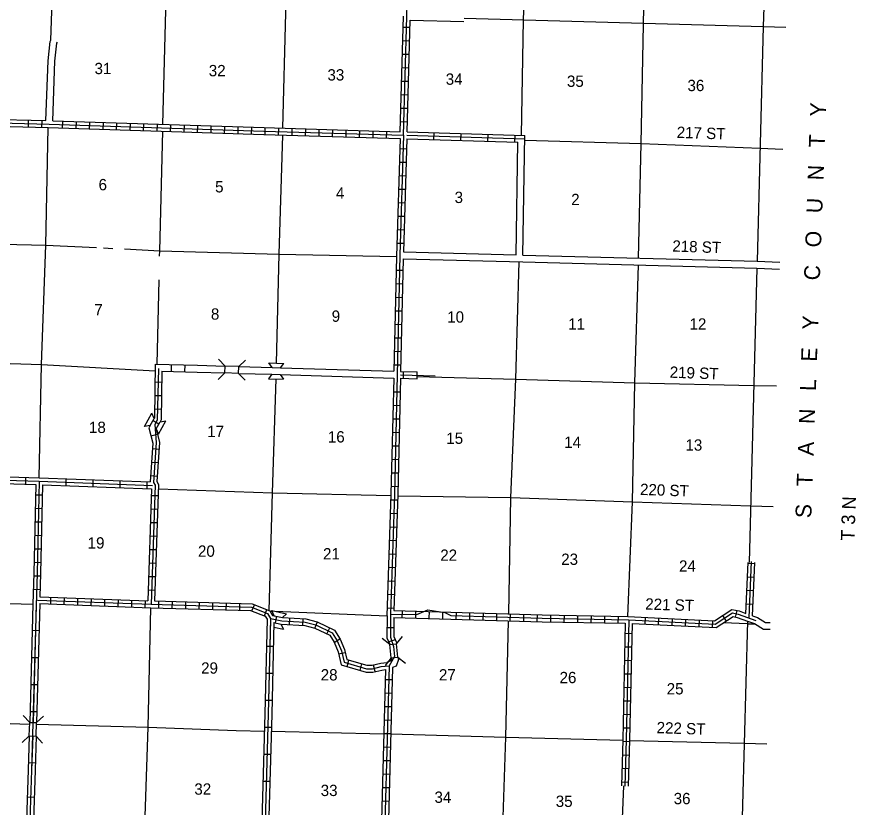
# Model space of a CAD drawing. Extents: x 559883 to 1188370, y 15807626 to 16338751.
# Drawn here: x 1040199 to 1078261, y 16055114 to 16090019 of the extents above; entities that cross this region are included whole.
import ezdxf

# ---------------------------------------------------------------- set-up
doc = ezdxf.new("R2010")
doc.units = 0
for name, color, linetype in [('L10', 7, 'Continuous'), ('L11', 7, 'Continuous'), ('L13', 7, 'Continuous'), ('L14', 7, 'Continuous'), ('L18', 7, 'Continuous'), ('L2', 7, 'Continuous'), ('L30', 7, 'Continuous'), ('L50', 7, 'Continuous'), ('L51', 7, 'Continuous'), ('L8', 7, 'Continuous'), ('L9', 7, 'Continuous')]:
    doc.layers.add(name, color=color, linetype=linetype)

msp = doc.modelspace()

# ---------------------------------------------------------------- linework, layer by layer
at = {"layer": 'L10'}
for p, q in [((1048161, 16074649), (1049387, 16074611)), ((1048151, 16074350), (1049378, 16074313)), ((1049974, 16074295), (1051452, 16074252)), ((1049983, 16074593), (1051461, 16074550)), ((1051826, 16074539), (1056838, 16074384)), ((1051817, 16074241), (1056831, 16074084))]:
    msp.add_line(p, q, dxfattribs=at)
at = {"layer": 'L11'}
for p, q in [((1057552, 16089896), (1059935, 16089825)), ((1062541, 16079517), (1062625, 16084801)), ((1062242, 16079525), (1062320, 16084510)), ((1057262, 16079657), (1062242, 16079525)), ((1057254, 16079357), (1062537, 16079217)), ((1062537, 16079217), (1072876, 16078946)), ((1062541, 16079517), (1072884, 16079246))]:
    msp.add_line(p, q, dxfattribs=at)
for points in [[(1041469, 16085456), (1041560, 16088096), (1041661, 16088945), (1041689, 16089012)], [(1041769, 16085447), (1041859, 16088073), (1041954, 16088868), (1041977, 16088922)]]:
    msp.add_lwpolyline(points, dxfattribs=at)
at = {"layer": 'L13'}
for p, q in [((1059941, 16089973), (1073159, 16089606)), ((1062476, 16084806), (1062571, 16089900)), ((1073016, 16084239), (1074016, 16084200)), ((1072738, 16073764), (1073738, 16073743)), ((1072597, 16068452), (1073596, 16068421)), ((1036097, 16064252), (1040892, 16064102)), ((1051364, 16063800), (1051461, 16063796)), ((1051574, 16063791), (1056536, 16063589)), ((1072450, 16063240), (1071399, 16063275)), ((1072450, 16063240), (1072789, 16063232)), ((1051421, 16058495), (1056396, 16058384)), ((1067250, 16058088), (1072318, 16057962)), ((1072318, 16057962), (1073318, 16057937))]:
    msp.add_line(p, q, dxfattribs=at)
for points in [[(1046633, 16085289), (1046759, 16090326), (1046857, 16095590), (1047004, 16100826), (1047142, 16106046), (1047362, 16111456), (1047573, 16117143)], [(1051939, 16085118), (1052067, 16090210), (1052164, 16095457), (1052344, 16100676)], [(1062571, 16089900), (1062750, 16095101), (1062880, 16100297)], [(1041689, 16089012), (1041912, 16095807)], [(1067651, 16079383), (1067769, 16084444), (1067964, 16094963)], [(1041166, 16069681), (1041268, 16074690), (1041458, 16079959), (1041563, 16085154)], [(1046489, 16079466), (1046494, 16079710), (1046626, 16084989)], [(1051654, 16074743), (1051767, 16079562), (1051931, 16084819)], [(1062622, 16084589), (1067769, 16084444), (1073016, 16084239)], [(1036339, 16080071), (1041458, 16079959), (1043706, 16079848)], [(1044005, 16079833), (1044430, 16079812)], [(1044937, 16079787), (1046494, 16079710), (1051767, 16079562), (1056956, 16079449)], [(1061915, 16063673), (1062011, 16068809), (1062225, 16074035), (1062370, 16079221)], [(1067177, 16063563), (1067383, 16068616), (1067489, 16073879), (1067644, 16079083)], [(1046385, 16074702), (1046466, 16078419)], [(1036206, 16074849), (1041268, 16074690), (1046292, 16074410)], [(1051333, 16063824), (1051470, 16069021), (1051636, 16074048)], [(1057865, 16074158), (1062225, 16074035), (1067489, 16073879), (1072738, 16073764)], [(1046436, 16069203), (1051470, 16069021), (1056709, 16068898)], [(1057009, 16068893), (1062011, 16068809), (1067383, 16068616), (1072597, 16068452)], [(1045813, 16053416), (1045986, 16058668), (1046101, 16063948)], [(1061615, 16052938), (1061780, 16058225), (1061908, 16063373)], [(1025201, 16059277), (1030268, 16059127), (1035616, 16058984), (1040743, 16058808)], [(1041042, 16058799), (1045986, 16058668), (1049871, 16058530), (1051121, 16058502)], [(1056696, 16058376), (1061780, 16058225), (1066950, 16058096)], [(1066864, 16052833), (1066991, 16056076)]]:
    msp.add_lwpolyline(points, dxfattribs=at)
at = {"layer": 'L18'}
for p, q in [((1049387, 16074611), (1049098, 16074919)), ((1049983, 16074593), (1050290, 16074882)), ((1051318, 16074754), (1051981, 16074733)), ((1051461, 16074550), (1051318, 16074754)), ((1051826, 16074539), (1051981, 16074733)), ((1049378, 16074313), (1049071, 16074024)), ((1049378, 16074313), (1049387, 16074611)), ((1049974, 16074295), (1049378, 16074313)), ((1049983, 16074593), (1049387, 16074611)), ((1049974, 16074295), (1049983, 16074593)), ((1049974, 16074295), (1050263, 16073988)), ((1051461, 16074550), (1051826, 16074539)), ((1051452, 16074252), (1051297, 16074058)), ((1051297, 16074058), (1051960, 16074038)), ((1051452, 16074252), (1051817, 16074241)), ((1051817, 16074241), (1051960, 16074038)), ((1045828, 16071953), (1046151, 16072532)), ((1046252, 16072305), (1046151, 16072532)), ((1046075, 16071986), (1045828, 16071953)), ((1046075, 16071986), (1046252, 16072305)), ((1046335, 16071841), (1046513, 16072159)), ((1046436, 16071614), (1046759, 16072193)), ((1046513, 16072159), (1046759, 16072193)), ((1046335, 16071841), (1046436, 16071614)), ((1051451, 16063817), (1052100, 16063680)), ((1051556, 16063592), (1051451, 16063817)), ((1051913, 16063516), (1052100, 16063680)), ((1051534, 16063292), (1051851, 16063225)), ((1051556, 16063592), (1051913, 16063516)), ((1051851, 16063225), (1051956, 16062999)), ((1051529, 16063089), (1051956, 16062999)), ((1056657, 16062320), (1056327, 16062584)), ((1056953, 16062354), (1057216, 16062683)), ((1056657, 16062320), (1056953, 16062354)), ((1056723, 16061728), (1056657, 16062320)), ((1057020, 16061761), (1056953, 16062354)), ((1056723, 16061728), (1056460, 16061398)), ((1056723, 16061728), (1057020, 16061761)), ((1057020, 16061761), (1057349, 16061498)), ((1040750, 16058885), (1040462, 16059192)), ((1041048, 16058875), (1041356, 16059164)), ((1040732, 16058288), (1040750, 16058885)), ((1040750, 16058885), (1041048, 16058875)), ((1041030, 16058279), (1041048, 16058875)), ((1040732, 16058288), (1040424, 16058000)), ((1040732, 16058288), (1041030, 16058279)), ((1041030, 16058279), (1041319, 16057972))]:
    msp.add_line(p, q, dxfattribs=at)
at = {"layer": 'L2'}
for p, q in [((1073434, 16099960), (1073159, 16089606)), ((1073159, 16089606), (1072884, 16079246)), ((1072876, 16078946), (1072530, 16065948))]:
    msp.add_line(p, q, dxfattribs=at)
msp.add_lwpolyline([(1072461, 16063353), (1072174, 16052524), (1082534, 16052286)], dxfattribs=at)
at = {"layer": 'L50'}
for p, q in [((1073160, 16089606), (1074160, 16089584)), ((1072895, 16079246), (1073883, 16079197)), ((1072876, 16078946), (1073875, 16078897))]:
    msp.add_line(p, q, dxfattribs=at)
for points in [[(1072461, 16063353), (1072767, 16063245), (1073168, 16063003), (1073461, 16062996)], [(1072683, 16063592), (1072902, 16063514), (1073255, 16063301), (1073469, 16063296)]]:
    msp.add_lwpolyline(points, dxfattribs=at)
at = {"layer": 'L8'}
for p, q in [((1057121, 16084965), (1057257, 16090064)), ((1057421, 16084957), (1057552, 16089896)), ((1057245, 16089586), (1057543, 16089578)), ((1057229, 16088990), (1057527, 16088982)), ((1057213, 16088393), (1057511, 16088385)), ((1057197, 16087797), (1057495, 16087789)), ((1057181, 16087201), (1057480, 16087193)), ((1057165, 16086604), (1057464, 16086596)), ((1057150, 16086008), (1057448, 16086000)), ((1040692, 16085176), (1040700, 16085474)), ((1041289, 16085161), (1041296, 16085459)), ((1042206, 16085134), (1042215, 16085432)), ((1042802, 16085114), (1042812, 16085412)), ((1043398, 16085095), (1043408, 16085393)), ((1043994, 16085076), (1044004, 16085374)), ((1044591, 16085056), (1044600, 16085354)), ((1045187, 16085037), (1045197, 16085335)), ((1045783, 16085017), (1045793, 16085315)), ((1057134, 16085411), (1057432, 16085403)), ((1039022, 16085217), (1041563, 16085154)), ((1046380, 16084998), (1046389, 16085296)), ((1046976, 16084978), (1046986, 16085276)), ((1047572, 16084959), (1047582, 16085257)), ((1048168, 16084939), (1048178, 16085238)), ((1048765, 16084920), (1048774, 16085218)), ((1049361, 16084901), (1049371, 16085199)), ((1049957, 16084881), (1049967, 16085179)), ((1050553, 16084862), (1050563, 16085160)), ((1051150, 16084842), (1051159, 16085141)), ((1051747, 16084825), (1051755, 16085123)), ((1052343, 16084807), (1052352, 16085105)), ((1052939, 16084790), (1052948, 16085088)), ((1053536, 16084772), (1053544, 16085070)), ((1054132, 16084754), (1054141, 16085053)), ((1054728, 16084737), (1054737, 16085035)), ((1055325, 16084719), (1055333, 16085017)), ((1055921, 16084702), (1055930, 16085000)), ((1056517, 16084684), (1056526, 16084982)), ((1057112, 16084666), (1056956, 16079449)), ((1057412, 16084657), (1057262, 16079657)), ((1057100, 16084219), (1057398, 16084210)), ((1057082, 16083623), (1057380, 16083614)), ((1057064, 16083026), (1057362, 16083018)), ((1057046, 16082430), (1057344, 16082421)), ((1057028, 16081834), (1057326, 16081825)), ((1057010, 16081237), (1057309, 16081228)), ((1056992, 16080641), (1057291, 16080632)), ((1056975, 16080045), (1057273, 16080036)), ((1056956, 16079449), (1056838, 16074384)), ((1057254, 16079357), (1057137, 16074376)), ((1056943, 16078851), (1057241, 16078844)), ((1056929, 16078255), (1057227, 16078248)), ((1056915, 16077658), (1057213, 16077651)), ((1056901, 16077062), (1057199, 16077055)), ((1056887, 16076465), (1057185, 16076458)), ((1056873, 16075869), (1057171, 16075862)), ((1056859, 16075272), (1057157, 16075265)), ((1046296, 16074705), (1048161, 16074649)), ((1047004, 16074683), (1046995, 16074385)), ((1047600, 16074665), (1047591, 16074366)), ((1056845, 16074676), (1057143, 16074669)), ((1046591, 16074396), (1048151, 16074350)), ((1057137, 16074376), (1057870, 16074356)), ((1057263, 16074073), (1057271, 16074371)), ((1057863, 16074057), (1057870, 16074355)), ((1046279, 16073917), (1046577, 16073909)), ((1057130, 16074076), (1057863, 16074056)), ((1046262, 16073321), (1046560, 16073312)), ((1056817, 16073483), (1057115, 16073476)), ((1056803, 16072886), (1057102, 16072879)), ((1046264, 16072724), (1046564, 16072715)), ((1046200, 16072209), (1046460, 16072064)), ((1056789, 16072290), (1057088, 16072283)), ((1046103, 16071540), (1046394, 16071614)), ((1056775, 16071694), (1057074, 16071687)), ((1046169, 16070971), (1046466, 16070951)), ((1056761, 16071097), (1057060, 16071090)), ((1056747, 16070501), (1057046, 16070494)), ((1046129, 16070375), (1046427, 16070356)), ((1040575, 16069400), (1040585, 16069698)), ((1046090, 16069780), (1046388, 16069760)), ((1056733, 16069904), (1057032, 16069897)), ((1041007, 16068937), (1041305, 16068931)), ((1046136, 16069199), (1045965, 16064253)), ((1056719, 16069308), (1057018, 16069301)), ((1046127, 16068908), (1046425, 16068898)), ((1056703, 16068713), (1057001, 16068703)), ((1040994, 16068341), (1041292, 16068334)), ((1046106, 16068312), (1046404, 16068301)), ((1056684, 16068116), (1056982, 16068107)), ((1040981, 16067745), (1041279, 16067738)), ((1046085, 16067715), (1046384, 16067705)), ((1056664, 16067520), (1056962, 16067510)), ((1040968, 16067148), (1041266, 16067141)), ((1046065, 16067119), (1046363, 16067109)), ((1056644, 16066924), (1056942, 16066914)), ((1040955, 16066552), (1041253, 16066545)), ((1046044, 16066523), (1046342, 16066512)), ((1056625, 16066328), (1056923, 16066318)), ((1040941, 16065955), (1041240, 16065949)), ((1046024, 16065926), (1046322, 16065916)), ((1072388, 16063697), (1072493, 16065949)), ((1072788, 16065879), (1072490, 16065893)), ((1072683, 16063592), (1072793, 16065937)), ((1056605, 16065731), (1056903, 16065721)), ((1040928, 16065360), (1041226, 16065351)), ((1046003, 16065330), (1046301, 16065320)), ((1056586, 16065135), (1056884, 16065125)), ((1072760, 16065283), (1072462, 16065297)), ((1040911, 16064763), (1041209, 16064755)), ((1041201, 16064433), (1045965, 16064253)), ((1041679, 16064115), (1041690, 16064413)), ((1042275, 16064093), (1042286, 16064391)), ((1042871, 16064070), (1042883, 16064369)), ((1045983, 16064734), (1046281, 16064724)), ((1056566, 16064539), (1056864, 16064529)), ((1072734, 16064689), (1072436, 16064703)), ((1041192, 16064133), (1046101, 16063948)), ((1043467, 16064048), (1043479, 16064346)), ((1044064, 16064026), (1044075, 16064324)), ((1044660, 16064003), (1044671, 16064301)), ((1045256, 16063981), (1045267, 16064279)), ((1045852, 16063958), (1045863, 16064256)), ((1046450, 16063939), (1046458, 16064237)), ((1047046, 16063922), (1047055, 16064221)), ((1047643, 16063906), (1047651, 16064204)), ((1048239, 16063889), (1048247, 16064187)), ((1048835, 16063872), (1048844, 16064170)), ((1049432, 16063855), (1049440, 16064153)), ((1050028, 16063839), (1050036, 16064137)), ((1050568, 16063803), (1050677, 16064080)), ((1072706, 16064093), (1072408, 16064107)), ((1051124, 16063585), (1051232, 16063863)), ((1056546, 16063942), (1056844, 16063933)), ((1057200, 16063812), (1057192, 16063514)), ((1057797, 16063795), (1057788, 16063497)), ((1058391, 16063778), (1058383, 16063480)), ((1058992, 16063756), (1058984, 16063457)), ((1059588, 16063739), (1059579, 16063440)), ((1060184, 16063721), (1060176, 16063423)), ((1060781, 16063704), (1060772, 16063406)), ((1061377, 16063687), (1061368, 16063389)), ((1061973, 16063670), (1061965, 16063372)), ((1062570, 16063653), (1062561, 16063355)), ((1063166, 16063636), (1063157, 16063338)), ((1063761, 16063623), (1063755, 16063325)), ((1064357, 16063612), (1064352, 16063314)), ((1071987, 16063826), (1071920, 16063535)), ((1051610, 16063275), (1051671, 16063567)), ((1052222, 16063200), (1052240, 16063498)), ((1052818, 16063166), (1052836, 16063463)), ((1053342, 16063049), (1053472, 16063318)), ((1064954, 16063602), (1064948, 16063303)), ((1065550, 16063591), (1065545, 16063293)), ((1066147, 16063580), (1066141, 16063282)), ((1066743, 16063570), (1066738, 16063271)), ((1067940, 16063525), (1067925, 16063227)), ((1068536, 16063494), (1068521, 16063197)), ((1069132, 16063464), (1069117, 16063166)), ((1069728, 16063434), (1069713, 16063136)), ((1070324, 16063404), (1070308, 16063106)), ((1070919, 16063374), (1070904, 16063076)), ((1071351, 16063600), (1071513, 16063350)), ((1053880, 16062790), (1054009, 16063059)), ((1056834, 16063062), (1056536, 16063062)), ((1054198, 16062416), (1054453, 16062571)), ((1056899, 16062526), (1056612, 16062433)), ((1067054, 16062819), (1067352, 16062812)), ((1067041, 16062222), (1067339, 16062216)), ((1054398, 16061906), (1054688, 16061974)), ((1054773, 16061344), (1054855, 16061630)), ((1055346, 16061179), (1055428, 16061466)), ((1056006, 16061126), (1055938, 16061417)), ((1067028, 16061626), (1067326, 16061619)), ((1067015, 16061029), (1067313, 16061023)), ((1056758, 16060760), (1056460, 16060768)), ((1067002, 16060433), (1067300, 16060426)), ((1056742, 16060164), (1056444, 16060172)), ((1066989, 16059836), (1067287, 16059830)), ((1056727, 16059568), (1056428, 16059576)), ((1066976, 16059240), (1067274, 16059233)), ((1056711, 16058971), (1056413, 16058979)), ((1056695, 16058375), (1056397, 16058383)), ((1066963, 16058643), (1067261, 16058637)), ((1066949, 16058048), (1067247, 16058039)), ((1056679, 16057778), (1056381, 16057786)), ((1056663, 16057182), (1056365, 16057190)), ((1066931, 16057452), (1067229, 16057443)), ((1066913, 16056856), (1067211, 16056846)), ((1056647, 16056586), (1056349, 16056594)), ((1056631, 16055989), (1056333, 16055997)), ((1066894, 16056259), (1067193, 16056250)), ((1056616, 16055393), (1056317, 16055401))]:
    msp.add_line(p, q, dxfattribs=at)
for points in [[(1057267, 16084811), (1057407, 16090051), (1057526, 16094541), (1057662, 16100564)], [(1025787, 16085732), (1031061, 16085616), (1038873, 16085371), (1041614, 16085302)], [(1031218, 16085762), (1038878, 16085521), (1041469, 16085456)], [(1041614, 16085302), (1051101, 16084993), (1057267, 16084811)], [(1041769, 16085447), (1051105, 16085143), (1057121, 16084965)], [(1041563, 16085154), (1051096, 16084843), (1057112, 16084666)], [(1057267, 16084811), (1057108, 16079511), (1056984, 16074230), (1056860, 16068956), (1056686, 16063659)], [(1046296, 16074705), (1046257, 16072315), (1046252, 16072305)], [(1046444, 16074509), (1046380, 16072227), (1046275, 16072038), (1046336, 16071236), (1046220, 16069480)], [(1046591, 16074396), (1046556, 16072236), (1046513, 16072159)], [(1056831, 16074084), (1056710, 16068960), (1056534, 16063589)], [(1057130, 16074076), (1057010, 16068952), (1056841, 16063818)], [(1046075, 16071986), (1046020, 16071883), (1046184, 16071211), (1046071, 16069502)], [(1046335, 16071841), (1046486, 16071237), (1046372, 16069515)], [(1035247, 16069714), (1035942, 16069803), (1036155, 16069688), (1041169, 16069531)], [(1036094, 16069891), (1036195, 16069837), (1041166, 16069681)], [(1035902, 16069620), (1036115, 16069540), (1041016, 16069385)], [(1041169, 16069531), (1041080, 16065465), (1041040, 16064032), (1040836, 16056777)], [(1041016, 16069385), (1040930, 16065469), (1040892, 16064102)], [(1041316, 16069375), (1041230, 16065461), (1041201, 16064433)], [(1046220, 16069480), (1046291, 16069353), (1046110, 16064098)], [(1046372, 16069515), (1046442, 16069390), (1046265, 16064244)], [(1072529, 16063504), (1072645, 16065985)], [(1041088, 16064287), (1046110, 16064098), (1050542, 16063973), (1051252, 16063695), (1051388, 16063475), (1051885, 16063370), (1052926, 16063309), (1053398, 16063188), (1054114, 16062844), (1054329, 16062488), (1054518, 16062049), (1054637, 16061537), (1055630, 16061253), (1055897, 16061254), (1056283, 16061344), (1056626, 16061385)], [(1046265, 16064244), (1050572, 16064122), (1051353, 16063816), (1051482, 16063608), (1051556, 16063592)], [(1046101, 16063948), (1050511, 16063824), (1051151, 16063574), (1051237, 16063434)], [(1056686, 16063659), (1056684, 16062642), (1056815, 16062238), (1056865, 16061794), (1056626, 16061385), (1056356, 16051230), (1056327, 16050472), (1056261, 16048281)], [(1056686, 16063659), (1057853, 16063653), (1058342, 16063856), (1059097, 16063736), (1059360, 16063596), (1063392, 16063480), (1067216, 16063412), (1071038, 16063219), (1071801, 16063715), (1072050, 16063658), (1072834, 16063379)], [(1056841, 16063818), (1063395, 16063630), (1067177, 16063563)], [(1067177, 16063564), (1070997, 16063371), (1071772, 16063875), (1072092, 16063803), (1072388, 16063697)], [(1051388, 16063475), (1051292, 16059251), (1051037, 16050288), (1051018, 16049246), (1051161, 16048984), (1051222, 16048790), (1051232, 16048507), (1050903, 16048074), (1050846, 16047817), (1050922, 16047506), (1050978, 16047438), (1050973, 16046305), (1050714, 16037500)], [(1051851, 16063225), (1051865, 16063221), (1052902, 16063160), (1053346, 16063046), (1054008, 16062728), (1054196, 16062419), (1054375, 16062002), (1054511, 16061418), (1055609, 16061103), (1055915, 16061104), (1056309, 16061196), (1056471, 16061215)], [(1051913, 16063516), (1052949, 16063458), (1053449, 16063329), (1054219, 16062959), (1054463, 16062556), (1054661, 16062096), (1054763, 16061657), (1055651, 16061403), (1055879, 16061404), (1056257, 16061492), (1056534, 16061525)], [(1056536, 16063589), (1056534, 16062618), (1056655, 16062332), (1056657, 16062320)], [(1056836, 16063518), (1056834, 16062679), (1056948, 16062409), (1056953, 16062354)], [(1056836, 16063518), (1063388, 16063330), (1067063, 16063265)], [(1067063, 16063265), (1066951, 16058117), (1066888, 16056077)], [(1067216, 16063412), (1067101, 16058113), (1067038, 16056072)], [(1067363, 16063254), (1067250, 16058109), (1067188, 16056068)], [(1067363, 16063254), (1071079, 16063066), (1071830, 16063555), (1072008, 16063514), (1072461, 16063353)], [(1056726, 16061721), (1056730, 16061685), (1056702, 16061595), (1056534, 16061525)], [(1057020, 16061761), (1057036, 16061655), (1056946, 16061373), (1056773, 16061300)], [(1056471, 16061215), (1056206, 16051235), (1056177, 16050477), (1056109, 16048224)], [(1056773, 16061300), (1056506, 16051225), (1056477, 16050467), (1056412, 16048338)]]:
    msp.add_lwpolyline(points, dxfattribs=at)
at = {"layer": 'L9'}
for p, q in [((1057421, 16084957), (1062625, 16084801)), ((1058605, 16084622), (1058613, 16084920)), ((1057412, 16084657), (1062320, 16084510)), ((1057416, 16084807), (1062621, 16084651)), ((1059797, 16084586), (1059806, 16084884)), ((1060990, 16084551), (1060999, 16084849)), ((1062183, 16084515), (1062191, 16084813)), ((1041166, 16069681), (1046071, 16069502)), ((1041316, 16069375), (1046136, 16069199)), ((1042356, 16069338), (1042367, 16069636)), ((1043549, 16069295), (1043559, 16069593)), ((1044741, 16069251), (1044752, 16069549)), ((1045933, 16069208), (1045944, 16069506)), ((1040892, 16064102), (1040750, 16058885)), ((1041043, 16064137), (1040899, 16058879)), ((1041192, 16064133), (1041048, 16058875)), ((1040861, 16062948), (1041159, 16062940)), ((1051509, 16062234), (1051211, 16062241)), ((1040828, 16061755), (1041126, 16061747)), ((1051482, 16061041), (1051184, 16061048)), ((1040795, 16060563), (1041094, 16060554)), ((1051455, 16059848), (1051157, 16059855)), ((1040763, 16059370), (1041061, 16059362)), ((1051424, 16058654), (1051126, 16058663)), ((1040732, 16058288), (1040686, 16056781)), ((1040882, 16058284), (1040836, 16056776)), ((1041030, 16058279), (1040986, 16056772)), ((1051390, 16057462), (1051092, 16057470)), ((1040994, 16057087), (1040696, 16057096)), ((1051357, 16056269), (1051058, 16056277)), ((1040647, 16055589), (1040945, 16055579))]:
    msp.add_line(p, q, dxfattribs=at)
for points in [[(1057134, 16074226), (1058658, 16074185)], [(1041169, 16069531), (1046174, 16069348)], [(1051237, 16063434), (1051142, 16059254), (1050887, 16050291), (1050887, 16050205)], [(1051387, 16063430), (1051292, 16059251), (1051037, 16050289), (1051038, 16049889)], [(1051534, 16063292), (1051442, 16059247), (1051185, 16050195)], [(1040836, 16056777), (1040732, 16053678), (1040594, 16048480), (1040410, 16043108), (1040295, 16037843)], [(1040686, 16056782), (1040582, 16053683), (1040448, 16048637)], [(1040986, 16056772), (1040882, 16053674), (1040738, 16048259)]]:
    msp.add_lwpolyline(points, dxfattribs=at)

# ---------------------------------------------------------------- texts
at = {"layer": 'L14'}
for s, p in [('31', (1043614, 16087506)), ('32', (1048661, 16087412)), ('33', (1053904, 16087225)), ('34', (1059131, 16087037)), ('35', (1064484, 16086944)), ('36', (1069809, 16086756)), ('6', (1043793, 16082378)), ('5', (1048942, 16082284)), ('4', (1054279, 16082003)), ('3', (1059522, 16081816)), ('2', (1064672, 16081722)), ('7', (1043605, 16076852)), ('8', (1048755, 16076665)), ('9', (1054092, 16076571)), ('10', (1059195, 16076534)), ('11', (1064541, 16076224)), ('12', (1069901, 16076224)), ('18', (1043370, 16071661)), ('17', (1048592, 16071481)), ('16', (1053922, 16071241)), ('15', (1059156, 16071181)), ('14', (1064363, 16071001)), ('13', (1069720, 16070880)), ('19', (1043310, 16066558)), ('20', (1048185, 16066197)), ('21', (1053709, 16066077)), ('22', (1058889, 16066017)), ('23', (1064231, 16065837)), ('24', (1069437, 16065537)), ('29', (1048324, 16061034)), ('28', (1053607, 16060734)), ('27', (1058829, 16060734)), ('26', (1064159, 16060614)), ('25', (1068893, 16060118)), ('32', (1048024, 16055690)), ('33', (1053607, 16055630)), ('34', (1058633, 16055330)), ('35', (1063991, 16055150)), ('36', (1069201, 16055270))]:
    msp.add_text(s, height=500, rotation=359.9998, dxfattribs=at).set_placement(p)
at = {"layer": 'L30'}
for s, p in [('217 ST', (1069327, 16084694)), ('218 ST', (1069134, 16079673)), ('219 ST', (1069018, 16074103)), ('220 ST', (1067706, 16068927)), ('221 ST', (1067937, 16063867)), ('222 ST', (1068439, 16058409))]:
    msp.add_text(s, height=500, rotation=357.9997, dxfattribs=at).set_placement(p)
at = {"layer": 'L51'}
for s, height, p in [('S   T   A   N   L   E   Y      C   O   U   N   T   Y', 700.01, (1075278, 16067891)), ('T 3 N', 600, (1077182, 16066892))]:
    msp.add_text(s, height=height, rotation=87.935, dxfattribs=at).set_placement(p)

doc.saveas('drawing.dxf')
